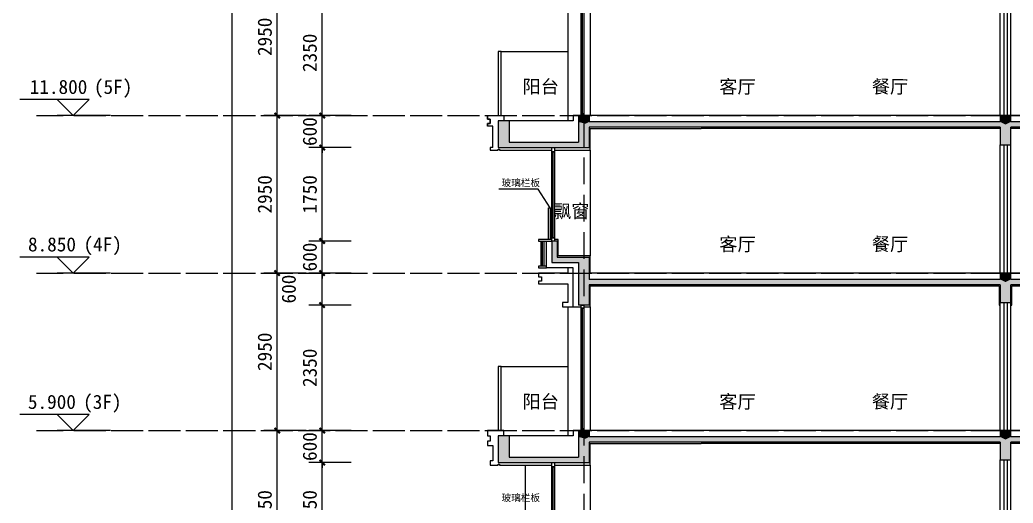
# Model space of a CAD drawing. Extents: x 646072 to 1012572, y -46617 to 16093.
# Drawn here: x 951926 to 970530, y -25412 to -16359 of the extents above; entities that cross this region are included whole.
import ezdxf
from ezdxf.enums import TextEntityAlignment as Align

# ---------------------------------------------------------------- set-up
doc = ezdxf.new("R2010")
doc.units = 0
doc.header["$LTSCALE"] = 1000
doc.header["$MEASUREMENT"] = 0
for name, pattern in [('3#楼-HZS$0$3#楼-HZS$0$__DASH', [0.35, 0.25, -0.1]), ('3#楼-HZS$0$DOTE', [2.42, 2, -0.2, 0.02, -0.2]), ('DASH', [0.35, 0.25, -0.1])]:
    doc.linetypes.add(name, pattern=pattern)
doc.layers.get('Defpoints').update_dxf_attribs({"color": 4, "linetype": 'DASH'})
for name, color, linetype in [('3#楼-HZS$0$3#楼-HZS$0$DIM_ELEV', 3, 'Continuous'), ('3#楼-HZS$0$3#楼-HZS$0$DIM_LEAD', 3, 'Continuous'), ('3#楼-HZS$0$3#楼-HZS$0$DOTE', 1, '3#楼-HZS$0$DOTE'), ('3#楼-HZS$0$3#楼-HZS$0$PUB_DIM', 3, 'Continuous'), ('3#楼-HZS$0$3#楼-HZS$0$PUB_HATCH', 8, 'Continuous'), ('3#楼-HZS$0$3#楼-HZS$0$PUB_TEXT', 7, 'Continuous'), ('3#楼-HZS$0$3#楼-HZS$0$SURFACE', 6, 'Continuous'), ('3#楼-HZS$0$3#楼-HZS$0$WALL', 9, 'Continuous'), ('3#楼-HZS$0$3#楼-HZS$0$WINDOW', 4, 'Continuous'), ('3#楼-HZS$0$3#楼-HZS$0$新块$0$FF-TEXT', 50, 'Continuous')]:
    doc.layers.add(name, color=color, linetype=linetype)
doc.styles.add('3#楼-HZS$0$3#楼-HZS$0$_TCH_DIM', font='')
doc.styles.add('3#楼-HZS$0$3#楼-HZS$0$_TCH_DIM_T3', font='')
doc.styles.add('3#楼-HZS$0$3#楼-HZS$0$新块$0$DIA', font='')
doc.styles.get('3#楼-HZS$0$3#楼-HZS$0$_TCH_DIM').set_extended_font_data('SimSun')
doc.styles.get('3#楼-HZS$0$3#楼-HZS$0$_TCH_DIM_T3').set_extended_font_data('SimSun')
doc.styles.get('3#楼-HZS$0$3#楼-HZS$0$新块$0$DIA').set_extended_font_data('SimSun')
doc.dimstyles.new('3#楼-HZS$0$3#楼-HZS$0$_TCH_ARCH&&100', dxfattribs={"dimtxt": 264.345992, "dimasz": 100, "dimexe": 250, "dimexo": 300, "dimgap": 100, "dimtad": 1, "dimdec": 0, "dimzin": 0, "dimdsep": 46, "dimtxsty": '3#楼-HZS$0$3#楼-HZS$0$_TCH_DIM_T3', "dimblk": '3#楼-HZS$0$3#楼-HZS$0$_ArchTick', "dimcen": 0.09, "dimclrt": 7, "dimazin": 2, "dimtfac": 1, "dimtdec": 0, "dimtix": 1, "dimtmove": 2, "dimatfit": 3, "dimfxl": 100, "dimtolj": 1, "dimtzin": 0, "dimarcsym": 0})

# ---------------------------------------------------------------- blocks, each defined once
blk = doc.blocks.new('3#楼-HZS$0$3#楼-HZS$0$trgfhfhgf')
at = {"color": 2}
blk.add_lwpolyline([(269143, -77625), (269143, -77725), (268593, -77725), (268593, -77795), (268653, -77795), (268653, -77875), (268593, -77875), (268593, -77925), (269143, -77925), (269143, -78275), (269043, -78275), (269043, -78355), (269393, -78355)], dxfattribs=at)
blk = doc.blocks.new('3#楼-HZS$0$3#楼-HZS$0$$WINLIB2D$00000001')
at = {"color": 0}
for points in [[(-0.5, 0.5), (-0.5, -0.5)], [(-0.5, 0.5), (0.5, 0.5)], [(0.5, -0.5), (0.5, 0.5)], [(0.5, 0.1667), (-0.5, 0.1667)], [(0.5, -0.1667), (-0.5, -0.1667)], [(-0.5, -0.5), (0.5, -0.5)]]:
    blk.add_lwpolyline(points, dxfattribs=at)
blk = doc.blocks.new('3#楼-HZS$0$3#楼-HZS$0$_ArchTick')
at = {"color": 0, "linetype": 'ByBlock', "const_width": 0.4}
blk.add_lwpolyline([(-0.5, -0.5), (0.5, 0.5)], dxfattribs=at)
blk = doc.blocks.new('*D902')
at = {"layer": '3#楼-HZS$0$3#楼-HZS$0$PUB_DIM', "color": 0, "lineweight": -2, "transparency": 16777216}
for p, q in [((958133, -15802), (957339, -15802)), ((957589, -18152), (957589, -15802)), ((958133, -18152), (957339, -18152))]:
    blk.add_line(p, q, dxfattribs=at)
at = {"layer": 'Defpoints', "color": 0, "transparency": 16777216}
for p in [(957589, -15802), (958433, -15802), (958433, -18152)]:
    blk.add_point(p, dxfattribs=at)
at = {"layer": '3#楼-HZS$0$3#楼-HZS$0$PUB_DIM', "color": 0, "lineweight": -2, "transparency": 16777216, "xscale": 100, "yscale": 100, "zscale": 100}
for p, rotation in [((957589, -15802), 90), ((957589, -18152), 270)]:
    blk.add_blockref('3#楼-HZS$0$3#楼-HZS$0$_ArchTick', p, dxfattribs=dict(at, rotation=rotation))
at = {"layer": '3#楼-HZS$0$3#楼-HZS$0$PUB_DIM', "color": 7, "transparency": 16777216, "insert": (957357, -16977), "char_height": 264.3, "attachment_point": 5, "rotation": 90, "style": '3#楼-HZS$0$3#楼-HZS$0$_TCH_DIM_T3'}
blk.add_mtext('\\A1;2350', dxfattribs=at)
blk = doc.blocks.new('*D903')
at = {"layer": '3#楼-HZS$0$3#楼-HZS$0$PUB_DIM', "color": 0, "lineweight": -2, "transparency": 16777216}
for p, q in [((958133, -18152), (957339, -18152)), ((957589, -18152), (957589, -18052)), ((957589, -18752), (957589, -18152)), ((958133, -18752), (957339, -18752)), ((957589, -18752), (957589, -18852))]:
    blk.add_line(p, q, dxfattribs=at)
at = {"layer": 'Defpoints', "color": 0, "transparency": 16777216}
for p in [(957589, -18152), (958433, -18152), (958433, -18752)]:
    blk.add_point(p, dxfattribs=at)
at = {"layer": '3#楼-HZS$0$3#楼-HZS$0$PUB_DIM', "color": 0, "lineweight": -2, "transparency": 16777216, "xscale": 100, "yscale": 100, "zscale": 100}
for p, rotation in [((957589, -18152), 270), ((957589, -18752), 90)]:
    blk.add_blockref('3#楼-HZS$0$3#楼-HZS$0$_ArchTick', p, dxfattribs=dict(at, rotation=rotation))
at = {"layer": '3#楼-HZS$0$3#楼-HZS$0$PUB_DIM', "color": 7, "transparency": 16777216, "insert": (957357, -18452), "char_height": 264.3, "attachment_point": 5, "rotation": 90, "style": '3#楼-HZS$0$3#楼-HZS$0$_TCH_DIM_T3'}
blk.add_mtext('\\A1;600', dxfattribs=at)
blk = doc.blocks.new('*D522')
at = {"layer": '3#楼-HZS$0$3#楼-HZS$0$PUB_DIM', "color": 0, "lineweight": -2, "transparency": 16777216}
for p, q in [((958133, -18752), (957339, -18752)), ((957589, -20502), (957589, -18752)), ((958133, -20502), (957339, -20502))]:
    blk.add_line(p, q, dxfattribs=at)
at = {"layer": 'Defpoints', "color": 0, "transparency": 16777216}
for p in [(957589, -18752), (958433, -18752), (958433, -20502)]:
    blk.add_point(p, dxfattribs=at)
at = {"layer": '3#楼-HZS$0$3#楼-HZS$0$PUB_DIM', "color": 0, "lineweight": -2, "transparency": 16777216, "xscale": 100, "yscale": 100, "zscale": 100}
for p, rotation in [((957589, -18752), 90), ((957589, -20502), 270)]:
    blk.add_blockref('3#楼-HZS$0$3#楼-HZS$0$_ArchTick', p, dxfattribs=dict(at, rotation=rotation))
at = {"layer": '3#楼-HZS$0$3#楼-HZS$0$PUB_DIM', "color": 7, "transparency": 16777216, "insert": (957357, -19627), "char_height": 264.3, "attachment_point": 5, "rotation": 90, "style": '3#楼-HZS$0$3#楼-HZS$0$_TCH_DIM_T3'}
blk.add_mtext('\\A1;1750', dxfattribs=at)
blk = doc.blocks.new('*D523')
at = {"layer": '3#楼-HZS$0$3#楼-HZS$0$PUB_DIM', "color": 0, "lineweight": -2, "transparency": 16777216}
for p, q in [((957589, -20502), (957589, -20402)), ((958133, -20502), (957339, -20502)), ((957589, -21102), (957589, -20502)), ((958133, -21102), (957339, -21102)), ((957589, -21102), (957589, -21202))]:
    blk.add_line(p, q, dxfattribs=at)
at = {"layer": 'Defpoints', "color": 0, "transparency": 16777216}
for p in [(957589, -20502), (958433, -20502), (958433, -21102)]:
    blk.add_point(p, dxfattribs=at)
at = {"layer": '3#楼-HZS$0$3#楼-HZS$0$PUB_DIM', "color": 0, "lineweight": -2, "transparency": 16777216, "xscale": 100, "yscale": 100, "zscale": 100}
for p, rotation in [((957589, -20502), 270), ((957589, -21102), 90)]:
    blk.add_blockref('3#楼-HZS$0$3#楼-HZS$0$_ArchTick', p, dxfattribs=dict(at, rotation=rotation))
at = {"layer": '3#楼-HZS$0$3#楼-HZS$0$PUB_DIM', "color": 7, "transparency": 16777216, "insert": (957357, -20802), "char_height": 264.3, "attachment_point": 5, "rotation": 90, "style": '3#楼-HZS$0$3#楼-HZS$0$_TCH_DIM_T3'}
blk.add_mtext('\\A1;600', dxfattribs=at)
blk = doc.blocks.new('*D524')
at = {"layer": '3#楼-HZS$0$3#楼-HZS$0$PUB_DIM', "color": 0, "lineweight": -2, "transparency": 16777216}
for p, q in [((958133, -21102), (957339, -21102)), ((957589, -21702), (957589, -21102)), ((958133, -21702), (957339, -21702))]:
    blk.add_line(p, q, dxfattribs=at)
at = {"layer": 'Defpoints', "color": 0, "transparency": 16777216}
for p in [(957589, -21102), (958433, -21102), (958433, -21702)]:
    blk.add_point(p, dxfattribs=at)
at = {"layer": '3#楼-HZS$0$3#楼-HZS$0$PUB_DIM', "color": 0, "lineweight": -2, "transparency": 16777216, "xscale": 100, "yscale": 100, "zscale": 100}
for p, rotation in [((957589, -21102), 90), ((957589, -21702), 270)]:
    blk.add_blockref('3#楼-HZS$0$3#楼-HZS$0$_ArchTick', p, dxfattribs=dict(at, rotation=rotation))
at = {"layer": '3#楼-HZS$0$3#楼-HZS$0$PUB_DIM', "color": 7, "transparency": 16777216, "insert": (956964, -21402), "char_height": 264.3, "attachment_point": 5, "rotation": 90, "style": '3#楼-HZS$0$3#楼-HZS$0$_TCH_DIM_T3'}
blk.add_mtext('\\A1;600', dxfattribs=at)
blk = doc.blocks.new('*D525')
at = {"layer": '3#楼-HZS$0$3#楼-HZS$0$PUB_DIM', "color": 0, "lineweight": -2, "transparency": 16777216}
for p, q in [((958133, -21702), (957339, -21702)), ((957589, -24052), (957589, -21702)), ((958133, -24052), (957339, -24052))]:
    blk.add_line(p, q, dxfattribs=at)
at = {"layer": 'Defpoints', "color": 0, "transparency": 16777216}
for p in [(957589, -21702), (958433, -21702), (958433, -24052)]:
    blk.add_point(p, dxfattribs=at)
at = {"layer": '3#楼-HZS$0$3#楼-HZS$0$PUB_DIM', "color": 0, "lineweight": -2, "transparency": 16777216, "xscale": 100, "yscale": 100, "zscale": 100}
for p, rotation in [((957589, -21702), 90), ((957589, -24052), 270)]:
    blk.add_blockref('3#楼-HZS$0$3#楼-HZS$0$_ArchTick', p, dxfattribs=dict(at, rotation=rotation))
at = {"layer": '3#楼-HZS$0$3#楼-HZS$0$PUB_DIM', "color": 7, "transparency": 16777216, "insert": (957357, -22877), "char_height": 264.3, "attachment_point": 5, "rotation": 90, "style": '3#楼-HZS$0$3#楼-HZS$0$_TCH_DIM_T3'}
blk.add_mtext('\\A1;2350', dxfattribs=at)
blk = doc.blocks.new('*D526')
at = {"layer": '3#楼-HZS$0$3#楼-HZS$0$PUB_DIM', "color": 0, "lineweight": -2, "transparency": 16777216}
for p, q in [((957589, -24052), (957589, -23952)), ((958133, -24052), (957339, -24052)), ((957589, -24652), (957589, -24052)), ((958133, -24652), (957339, -24652)), ((957589, -24652), (957589, -24752))]:
    blk.add_line(p, q, dxfattribs=at)
at = {"layer": 'Defpoints', "color": 0, "transparency": 16777216}
for p in [(957589, -24052), (958433, -24052), (958433, -24652)]:
    blk.add_point(p, dxfattribs=at)
at = {"layer": '3#楼-HZS$0$3#楼-HZS$0$PUB_DIM', "color": 0, "lineweight": -2, "transparency": 16777216, "xscale": 100, "yscale": 100, "zscale": 100}
for p, rotation in [((957589, -24052), 270), ((957589, -24652), 90)]:
    blk.add_blockref('3#楼-HZS$0$3#楼-HZS$0$_ArchTick', p, dxfattribs=dict(at, rotation=rotation))
at = {"layer": '3#楼-HZS$0$3#楼-HZS$0$PUB_DIM', "color": 7, "transparency": 16777216, "insert": (957357, -24352), "char_height": 264.3, "attachment_point": 5, "rotation": 90, "style": '3#楼-HZS$0$3#楼-HZS$0$_TCH_DIM_T3'}
blk.add_mtext('\\A1;600', dxfattribs=at)
blk = doc.blocks.new('*D527')
at = {"layer": '3#楼-HZS$0$3#楼-HZS$0$PUB_DIM', "color": 0, "lineweight": -2, "transparency": 16777216}
for p, q in [((958133, -24652), (957339, -24652)), ((957589, -26402), (957589, -24652)), ((958133, -26402), (957339, -26402))]:
    blk.add_line(p, q, dxfattribs=at)
at = {"layer": 'Defpoints', "color": 0, "transparency": 16777216}
for p in [(957589, -24652), (958433, -24652), (958433, -26402)]:
    blk.add_point(p, dxfattribs=at)
at = {"layer": '3#楼-HZS$0$3#楼-HZS$0$PUB_DIM', "color": 0, "lineweight": -2, "transparency": 16777216, "xscale": 100, "yscale": 100, "zscale": 100}
for p, rotation in [((957589, -24652), 90), ((957589, -26402), 270)]:
    blk.add_blockref('3#楼-HZS$0$3#楼-HZS$0$_ArchTick', p, dxfattribs=dict(at, rotation=rotation))
at = {"layer": '3#楼-HZS$0$3#楼-HZS$0$PUB_DIM', "color": 7, "transparency": 16777216, "insert": (957357, -25527), "char_height": 264.3, "attachment_point": 5, "rotation": 90, "style": '3#楼-HZS$0$3#楼-HZS$0$_TCH_DIM_T3'}
blk.add_mtext('\\A1;1750', dxfattribs=at)
blk = doc.blocks.new('*D536')
at = {"layer": '3#楼-HZS$0$3#楼-HZS$0$PUB_DIM', "color": 0, "lineweight": -2, "transparency": 16777216}
for p, q in [((957289, -15202), (956496, -15202)), ((956746, -18152), (956746, -15202)), ((957289, -18152), (956496, -18152))]:
    blk.add_line(p, q, dxfattribs=at)
at = {"layer": 'Defpoints', "color": 0, "transparency": 16777216}
for p in [(956746, -15202), (957589, -15202), (957589, -18152)]:
    blk.add_point(p, dxfattribs=at)
at = {"layer": '3#楼-HZS$0$3#楼-HZS$0$PUB_DIM', "color": 0, "lineweight": -2, "transparency": 16777216, "xscale": 100, "yscale": 100, "zscale": 100}
for p, rotation in [((956746, -15202), 90), ((956746, -18152), 270)]:
    blk.add_blockref('3#楼-HZS$0$3#楼-HZS$0$_ArchTick', p, dxfattribs=dict(at, rotation=rotation))
at = {"layer": '3#楼-HZS$0$3#楼-HZS$0$PUB_DIM', "color": 7, "transparency": 16777216, "insert": (956514, -16677), "char_height": 264.3, "attachment_point": 5, "rotation": 90, "style": '3#楼-HZS$0$3#楼-HZS$0$_TCH_DIM_T3'}
blk.add_mtext('\\A1;2950', dxfattribs=at)
blk = doc.blocks.new('*D537')
at = {"layer": '3#楼-HZS$0$3#楼-HZS$0$PUB_DIM', "color": 0, "lineweight": -2, "transparency": 16777216}
for p, q in [((957289, -18152), (956496, -18152)), ((956746, -21102), (956746, -18152)), ((957289, -21102), (956496, -21102))]:
    blk.add_line(p, q, dxfattribs=at)
at = {"layer": 'Defpoints', "color": 0, "transparency": 16777216}
for p in [(956746, -18152), (957589, -18152), (957589, -21102)]:
    blk.add_point(p, dxfattribs=at)
at = {"layer": '3#楼-HZS$0$3#楼-HZS$0$PUB_DIM', "color": 0, "lineweight": -2, "transparency": 16777216, "xscale": 100, "yscale": 100, "zscale": 100}
for p, rotation in [((956746, -18152), 90), ((956746, -21102), 270)]:
    blk.add_blockref('3#楼-HZS$0$3#楼-HZS$0$_ArchTick', p, dxfattribs=dict(at, rotation=rotation))
at = {"layer": '3#楼-HZS$0$3#楼-HZS$0$PUB_DIM', "color": 7, "transparency": 16777216, "insert": (956514, -19627), "char_height": 264.3, "attachment_point": 5, "rotation": 90, "style": '3#楼-HZS$0$3#楼-HZS$0$_TCH_DIM_T3'}
blk.add_mtext('\\A1;2950', dxfattribs=at)
blk = doc.blocks.new('*D538')
at = {"layer": '3#楼-HZS$0$3#楼-HZS$0$PUB_DIM', "color": 0, "lineweight": -2, "transparency": 16777216}
for p, q in [((957289, -21102), (956496, -21102)), ((956746, -24052), (956746, -21102)), ((957289, -24052), (956496, -24052))]:
    blk.add_line(p, q, dxfattribs=at)
at = {"layer": 'Defpoints', "color": 0, "transparency": 16777216}
for p in [(956746, -21102), (957589, -21102), (957589, -24052)]:
    blk.add_point(p, dxfattribs=at)
at = {"layer": '3#楼-HZS$0$3#楼-HZS$0$PUB_DIM', "color": 0, "lineweight": -2, "transparency": 16777216, "xscale": 100, "yscale": 100, "zscale": 100}
for p, rotation in [((956746, -21102), 90), ((956746, -24052), 270)]:
    blk.add_blockref('3#楼-HZS$0$3#楼-HZS$0$_ArchTick', p, dxfattribs=dict(at, rotation=rotation))
at = {"layer": '3#楼-HZS$0$3#楼-HZS$0$PUB_DIM', "color": 7, "transparency": 16777216, "insert": (956514, -22577), "char_height": 264.3, "attachment_point": 5, "rotation": 90, "style": '3#楼-HZS$0$3#楼-HZS$0$_TCH_DIM_T3'}
blk.add_mtext('\\A1;2950', dxfattribs=at)
blk = doc.blocks.new('*D539')
at = {"layer": '3#楼-HZS$0$3#楼-HZS$0$PUB_DIM', "color": 0, "lineweight": -2, "transparency": 16777216}
for p, q in [((957289, -24052), (956496, -24052)), ((956746, -27002), (956746, -24052)), ((957289, -27002), (956496, -27002))]:
    blk.add_line(p, q, dxfattribs=at)
at = {"layer": 'Defpoints', "color": 0, "transparency": 16777216}
for p in [(956746, -24052), (957589, -24052), (957589, -27002)]:
    blk.add_point(p, dxfattribs=at)
at = {"layer": '3#楼-HZS$0$3#楼-HZS$0$PUB_DIM', "color": 0, "lineweight": -2, "transparency": 16777216, "xscale": 100, "yscale": 100, "zscale": 100}
for p, rotation in [((956746, -24052), 90), ((956746, -27002), 270)]:
    blk.add_blockref('3#楼-HZS$0$3#楼-HZS$0$_ArchTick', p, dxfattribs=dict(at, rotation=rotation))
at = {"layer": '3#楼-HZS$0$3#楼-HZS$0$PUB_DIM', "color": 7, "transparency": 16777216, "insert": (956514, -25527), "char_height": 264.3, "attachment_point": 5, "rotation": 90, "style": '3#楼-HZS$0$3#楼-HZS$0$_TCH_DIM_T3'}
blk.add_mtext('\\A1;2950', dxfattribs=at)
blk = doc.blocks.new('*D544')
at = {"layer": '3#楼-HZS$0$3#楼-HZS$0$PUB_DIM', "color": 0, "lineweight": -2, "transparency": 16777216}
for p, q in [((956446, -452), (955652, -452)), ((955902, -30052), (955902, -452)), ((956446, -30052), (955652, -30052))]:
    blk.add_line(p, q, dxfattribs=at)
at = {"layer": 'Defpoints', "color": 0, "transparency": 16777216}
for p in [(955902, -452), (956746, -452), (956746, -30052)]:
    blk.add_point(p, dxfattribs=at)
at = {"layer": '3#楼-HZS$0$3#楼-HZS$0$PUB_DIM', "color": 0, "lineweight": -2, "transparency": 16777216, "xscale": 100, "yscale": 100, "zscale": 100}
for p, rotation in [((955902, -452), 90), ((955902, -30052), 270)]:
    blk.add_blockref('3#楼-HZS$0$3#楼-HZS$0$_ArchTick', p, dxfattribs=dict(at, rotation=rotation))
at = {"layer": '3#楼-HZS$0$3#楼-HZS$0$PUB_DIM', "color": 7, "transparency": 16777216, "insert": (955670, -15252), "char_height": 264.3, "attachment_point": 5, "rotation": 90, "style": '3#楼-HZS$0$3#楼-HZS$0$_TCH_DIM_T3'}
blk.add_mtext('\\A1;29600', dxfattribs=at)

msp = doc.modelspace()

# ---------------------------------------------------------------- hatches: boundary and pattern name
at = {"layer": '3#楼-HZS$0$3#楼-HZS$0$PUB_HATCH'}
for points in [[(962387.9, -18151.8), (962387.9, -18271.8), (962521.3, -18305.1), (962587.9, -18271.8), (962587.9, -18151.8)], [(970487.9, -18271.8), (970487.9, -18151.8), (970287.9, -18151.8), (970287.9, -18271.8), (970387.9, -18321.8)], [(960887.9, -18251.8), (960887.9, -18751.8), (961087.9, -18651.8), (961087.9, -18251.8)], [(962521.3, -18305.1), (962387.9, -18271.8), (962387.9, -18651.8), (962587.9, -18751.8), (962587.9, -18371.8)], [(970387.9, -18321.8), (970287.9, -18271.8), (962587.9, -18271.8), (962521.3, -18305.1), (962587.9, -18371.8), (970287.9, -18371.8)], [(970287.9, -18371.8), (970287.9, -18701.8), (970487.9, -18701.8), (970487.9, -18371.8), (970387.9, -18321.8)], [(973554.6, -18305.1), (973487.9, -18271.8), (970487.9, -18271.8), (970387.9, -18321.8), (970487.9, -18371.8), (973487.9, -18371.8)], [(961087.9, -18651.8), (960887.9, -18751.8), (962587.9, -18751.8), (962387.9, -18651.8)], [(961887.9, -20501.8), (961887.9, -20901.8), (961987.9, -20801.8), (961987.9, -20501.8)], [(961987.9, -20801.8), (961887.9, -20901.8), (962387.9, -20901.8), (962587.9, -20801.8)], [(962587.9, -20801.8), (962387.9, -20901.8), (962387.9, -21321.8), (962521.3, -21288.5), (962587.9, -21221.8)], [(970487.9, -21221.8), (970487.9, -21101.8), (970287.9, -21101.8), (970287.9, -21221.8), (970387.9, -21271.8)], [(962521.3, -21288.5), (962387.9, -21321.8), (962387.9, -21701.8), (962587.9, -21701.8), (962587.9, -21321.8)], [(970387.9, -21271.8), (970287.9, -21221.8), (962587.9, -21221.8), (962521.3, -21288.5), (962587.9, -21321.8), (970287.9, -21321.8)], [(970287.9, -21321.8), (970287.9, -21651.8), (970487.9, -21651.8), (970487.9, -21321.8), (970387.9, -21271.8)], [(973554.6, -21288.5), (973487.9, -21221.8), (970487.9, -21221.8), (970387.9, -21271.8), (970487.9, -21321.8), (973487.9, -21321.8)], [(960887.9, -24151.8), (960887.9, -24651.8), (961087.9, -24551.8), (961087.9, -24151.8)], [(962387.9, -24051.8), (962387.9, -24171.8), (962521.3, -24205.1), (962587.9, -24171.8), (962587.9, -24051.8)], [(962521.3, -24205.1), (962387.9, -24171.8), (962387.9, -24551.8), (962587.9, -24651.8), (962587.9, -24271.8)], [(970387.9, -24221.8), (970287.9, -24171.8), (962587.9, -24171.8), (962521.3, -24205.1), (962587.9, -24271.8), (970287.9, -24271.8)], [(970487.9, -24171.8), (970487.9, -24051.8), (970287.9, -24051.8), (970287.9, -24171.8), (970387.9, -24221.8)], [(973554.6, -24205.1), (973487.9, -24171.8), (970487.9, -24171.8), (970387.9, -24221.8), (970487.9, -24271.8), (973487.9, -24271.8)], [(970287.9, -24271.8), (970287.9, -24601.8), (970487.9, -24601.8), (970487.9, -24271.8), (970387.9, -24221.8)], [(961087.9, -24551.8), (960887.9, -24651.8), (962587.9, -24651.8), (962387.9, -24551.8)]]:
    msp.add_hatch(color=256, dxfattribs=at).paths.add_polyline_path(points)

# ---------------------------------------------------------------- linework, layer by layer
at = {"color": 8}
for points in [[(962188.9, -15831.8), (962188.9, -18251.8)], [(962607.9, -15831.8), (962607.9, -18151.8)], [(962188.9, -21731.8), (962188.9, -24151.8)], [(962607.9, -21731.8), (962607.9, -24051.8)], [(961387.9, -24701.8), (961387.9, -28751.8)]]:
    msp.add_lwpolyline(points, dxfattribs=at)
at = {"color": 2}
for points in [[(960787.9, -18751.8), (960787.9, -18351.8), (960687.9, -18351.8), (960687.9, -18301.8), (960737.9, -18301.8), (960737.9, -18221.8), (960687.9, -18221.8), (960687.9, -18151.8), (960987.9, -18151.8), (960987.9, -18251.8)], [(960687.9, -18151.8), (960687.9, -18221.8), (960737.9, -18221.8), (960737.9, -18301.8), (960687.9, -18301.8), (960687.9, -18351.8)], [(960787.9, -18751.8), (960737.9, -18751.8), (960737.9, -18801.8), (960887.9, -18801.8), (960887.9, -18781.8), (960907.9, -18781.8), (960907.9, -18801.8), (961887.1, -18801.8)], [(960787.9, -18751.8), (960737.9, -18751.8), (960737.9, -18801.8), (960887.9, -18801.8), (960887.9, -18781.8), (960907.9, -18781.8), (960907.9, -18801.8), (961887.1, -18801.8)], [(961937.1, -18801.8), (961937.1, -18831.8), (961887.1, -18831.8), (961887.1, -18801.8)], [(961887.1, -20471.8), (961637.9, -20471.8), (961637.9, -20501.8), (961887.1, -20501.8), (961887.1, -20471.8)], [(961787.9, -20971.8), (961637.9, -20971.8), (961637.9, -21001.8), (961787.9, -21001.8), (961787.9, -20971.8)], [(960687.9, -24051.8), (960687.9, -24151.8), (960737.9, -24151.8), (960737.9, -24251.8), (960687.9, -24251.8), (960687.9, -24331.8)], [(960987.9, -24151.8), (960987.9, -24051.8), (960687.9, -24051.8), (960687.9, -24151.8), (960737.9, -24151.8), (960737.9, -24251.8), (960687.9, -24251.8), (960687.9, -24331.8), (960787.9, -24331.8), (960787.9, -24621.8)], [(960787.9, -24621.8), (960737.9, -24621.8), (960737.9, -24701.8), (960887.9, -24701.8), (960887.9, -24681.8), (960907.9, -24681.8), (960907.9, -24701.8), (961887.1, -24701.8)], [(961937.1, -24701.8), (961937.1, -24731.8), (961887.1, -24731.8), (961887.1, -24701.8)]]:
    msp.add_lwpolyline(points, dxfattribs=at)
for points in [[(962437.9, -18151.8), (962437.9, -18121.8), (962487.9, -18121.8), (962487.9, -18151.8)], [(961887.1, -18831.8), (961887.1, -18751.8), (961937.1, -18751.8), (961937.1, -18831.8)], [(961887.1, -20501.8), (961887.1, -20441.8), (961937.1, -20441.8), (961937.1, -20501.8)], [(962437.9, -21761.8), (962437.9, -21701.8), (962487.9, -21701.8), (962487.9, -21761.8)], [(962437.9, -24051.8), (962437.9, -24021.8), (962487.9, -24021.8), (962487.9, -24051.8)], [(961887.1, -24731.8), (961887.1, -24651.8), (961937.1, -24651.8), (961937.1, -24731.8)]]:
    msp.add_lwpolyline(points, close=True, dxfattribs=at)
at = {"layer": '3#楼-HZS$0$3#楼-HZS$0$DIM_ELEV'}
for p, q in [((953222.4, -17851.8), (951926.4, -17851.8)), ((952922.4, -18151.8), (952622.4, -17851.8)), ((952922.4, -18151.8), (953222.4, -17851.8)), ((953622.4, -18151.8), (952622.4, -18151.8)), ((953222.4, -20801.8), (951926.4, -20801.8)), ((952922.4, -21101.8), (952622.4, -20801.8)), ((952922.4, -21101.8), (953222.4, -20801.8)), ((953622.4, -21101.8), (952622.4, -21101.8)), ((953222.4, -23751.8), (951926.4, -23751.8)), ((952922.4, -24051.8), (952622.4, -23751.8)), ((952922.4, -24051.8), (953222.4, -23751.8)), ((953622.4, -24051.8), (952622.4, -24051.8))]:
    msp.add_line(p, q, dxfattribs=at)
at = {"layer": '3#楼-HZS$0$3#楼-HZS$0$DIM_LEAD'}
for p, q in [((961632.1, -19530.8), (960895.9, -19530.8)), ((961857.1, -19881.8), (961632.1, -19530.8))]:
    msp.add_line(p, q, dxfattribs=at)
at = {"layer": '3#楼-HZS$0$3#楼-HZS$0$DOTE', "linetype": '3#楼-HZS$0$3#楼-HZS$0$__DASH', "ltscale": 2}
for p, q in [((962488, -2135.1, 0), (962488, -37248.6, 0)), ((952237.2, -18151.8), (984722.8, -18151.8)), ((953037.2, -18151.8), (983922.8, -18151.8)), ((952237.2, -21101.8), (984722.8, -21101.8)), ((953037.2, -21101.8), (983922.8, -21101.8)), ((952237.2, -24051.8), (984722.8, -24051.8)), ((953037.2, -24051.8), (983922.8, -24051.8))]:
    msp.add_line(p, q, dxfattribs=at)
at = {"layer": '3#楼-HZS$0$3#楼-HZS$0$SURFACE'}
for p, q in [((970287.9, -18151.8), (962587.9, -18151.8)), ((973487.9, -18151.8), (970487.9, -18151.8)), ((970287.9, -21101.8), (962587.9, -21101.8)), ((973487.9, -21101.8), (970487.9, -21101.8)), ((970287.9, -24051.8), (962587.9, -24051.8)), ((973487.9, -24051.8), (970487.9, -24051.8))]:
    msp.add_line(p, q, dxfattribs=at)
for points in [[(962387.9, -18151.8), (962287.9, -18151.8), (962287.9, -18251.8)], [(962287.9, -18251.8), (961087.9, -18251.8)], [(962607.9, -18771.8), (962607.9, -18391.8), (964687.9, -18391.8)], [(970287.9, -18391.8), (964687.9, -18391.8)], [(973467.9, -18751.8), (973467.9, -18391.8), (970487.9, -18391.8)], [(961937.1, -18801.8), (962607.9, -18801.8), (962607.9, -18751.8)], [(961937.1, -18801.8), (962607.9, -18801.8), (962607.9, -18771.8)], [(962287.9, -21731.8), (962287.9, -21651.8), (962287.9, -21651.8), (962287.9, -21421.8), (962287.9, -21421.8), (962287.9, -21001.8), (961787.9, -21001.8), (961787.9, -20501.8)], [(962007.9, -20501.8), (962007.9, -20471.8), (961937.1, -20471.8)], [(962607.9, -21101.8), (962607.9, -20781.8), (962007.9, -20781.8), (962007.9, -20501.8)], [(962487.9, -21731.8), (962607.9, -21731.8), (962607.9, -21341.8), (970267.9, -21341.8), (970267.9, -21701.8), (970287.9, -21701.8)], [(970487.9, -21701.8), (970507.9, -21701.8), (970507.9, -21341.8), (973467.9, -21341.8), (973467.9, -21701.8), (973487.9, -21701.8)], [(962287.9, -24151.8), (961087.9, -24151.8)], [(962387.9, -24051.8), (962287.9, -24051.8), (962287.9, -24151.8)], [(961937.1, -24701.8), (962607.9, -24701.8), (962607.9, -24291.8), (964687.9, -24291.8)], [(970287.9, -24291.8), (964687.9, -24291.8)], [(973467.9, -24651.8), (973467.9, -24291.8), (970487.9, -24291.8)], [(961937.1, -24701.8), (962607.9, -24701.8), (962607.9, -24671.8)], [(961937.1, -24701.8), (962607.9, -24701.8), (962607.9, -24671.8)]]:
    msp.add_lwpolyline(points, dxfattribs=at)
at = {"layer": '3#楼-HZS$0$3#楼-HZS$0$WALL'}
for p, q in [((962387.9, -18151.8), (962387.9, -18271.8)), ((962587.9, -18151.8), (962387.9, -18151.8)), ((962587.9, -18151.8), (962587.9, -18271.8)), ((970487.9, -18151.8), (970287.9, -18151.8)), ((970287.9, -18151.8), (970287.9, -18271.8)), ((970487.9, -18271.8), (970487.9, -18151.8)), ((960887.9, -18251.8), (960887.9, -18751.8)), ((961087.9, -18251.8), (960887.9, -18251.8)), ((961087.9, -18251.8), (961087.9, -18651.8)), ((962387.9, -18271.8), (962387.9, -18651.8)), ((970287.9, -18271.8), (962587.9, -18271.8)), ((970287.9, -18371.8), (962587.9, -18371.8)), ((962587.9, -18371.8), (962587.9, -18751.8)), ((970287.9, -18371.8), (970287.9, -18701.8)), ((973487.9, -18271.8), (970487.9, -18271.8)), ((973487.9, -18371.8), (970487.9, -18371.8)), ((970487.9, -18701.8), (970487.9, -18371.8)), ((960887.9, -18751.8), (962587.9, -18751.8)), ((961087.9, -18651.8), (962387.9, -18651.8)), ((970287.9, -18701.8), (970487.9, -18701.8)), ((961887.9, -20501.8), (961887.9, -20901.8)), ((961987.9, -20501.8), (961887.9, -20501.8)), ((961987.9, -20501.8), (961987.9, -20801.8)), ((961987.9, -20801.8), (962587.9, -20801.8)), ((962587.9, -20801.8), (962587.9, -21221.8)), ((961887.9, -20901.8), (962387.9, -20901.8)), ((962387.9, -20901.8), (962387.9, -21321.8)), ((970487.9, -21101.8), (970287.9, -21101.8)), ((970287.9, -21101.8), (970287.9, -21221.8)), ((970487.9, -21221.8), (970487.9, -21101.8)), ((962387.9, -21321.8), (962387.9, -21701.8)), ((970287.9, -21221.8), (962587.9, -21221.8)), ((970287.9, -21321.8), (962587.9, -21321.8)), ((962587.9, -21321.8), (962587.9, -21701.8)), ((970287.9, -21321.8), (970287.9, -21651.8)), ((973487.9, -21221.8), (970487.9, -21221.8)), ((970487.9, -21651.8), (970487.9, -21321.8)), ((973487.9, -21321.8), (970487.9, -21321.8)), ((962587.9, -21701.8), (962387.9, -21701.8)), ((970287.9, -21651.8), (970487.9, -21651.8)), ((960887.9, -24151.8), (960887.9, -24651.8)), ((961087.9, -24151.8), (960887.9, -24151.8)), ((961087.9, -24151.8), (961087.9, -24551.8)), ((962387.9, -24051.8), (962387.9, -24171.8)), ((962587.9, -24051.8), (962387.9, -24051.8)), ((962387.9, -24171.8), (962387.9, -24551.8)), ((962587.9, -24051.8), (962587.9, -24171.8)), ((970287.9, -24171.8), (962587.9, -24171.8)), ((970487.9, -24051.8), (970287.9, -24051.8)), ((970287.9, -24051.8), (970287.9, -24171.8)), ((970487.9, -24171.8), (970487.9, -24051.8)), ((973487.9, -24171.8), (970487.9, -24171.8)), ((970287.9, -24271.8), (962587.9, -24271.8)), ((962587.9, -24271.8), (962587.9, -24651.8)), ((970287.9, -24271.8), (970287.9, -24601.8)), ((973487.9, -24271.8), (970487.9, -24271.8)), ((970487.9, -24601.8), (970487.9, -24271.8)), ((961087.9, -24551.8), (962387.9, -24551.8)), ((960887.9, -24651.8), (962587.9, -24651.8)), ((970287.9, -24601.8), (970487.9, -24601.8))]:
    msp.add_line(p, q, dxfattribs=at)
at = {"layer": '3#楼-HZS$0$3#楼-HZS$0$WINDOW'}
for points in [[(962437.9, -18121.8), (962437.9, -15861.8), (962487.9, -15861.8), (962487.9, -18121.8), (962437.9, -18121.8)], [(962462.9, -18121.8), (962462.9, -15861.8)], [(960937.9, -16951.8), (962188.9, -16951.8)], [(961887.1, -20441.8), (961887.1, -18831.8), (961937.1, -18831.8), (961937.1, -20441.8), (961887.1, -20441.8)], [(961912.1, -20441.8), (961912.1, -18831.8)], [(962607.9, -18801.8), (962607.9, -20781.8)], [(961827.1, -20471.8), (961827.1, -19881.8), (961857.1, -19881.8), (961857.1, -20471.8)], [(961687.9, -20971.8), (961687.9, -20501.8), (961737.9, -20501.8), (961737.9, -20971.8)], [(961712.9, -20971.8), (961712.9, -20501.8)], [(962437.9, -24021.8), (962437.9, -21761.8), (962487.9, -21761.8), (962487.9, -24021.8), (962437.9, -24021.8)], [(962462.9, -24021.8), (962462.9, -21761.8)], [(960937.9, -22851.8), (962188.9, -22851.8)], [(961887.1, -26341.8), (961887.1, -24731.8), (961937.1, -24731.8), (961937.1, -26341.8), (961887.1, -26341.8)], [(961912.1, -26341.8), (961912.1, -24731.8)], [(962607.9, -24701.8), (962607.9, -26681.8)]]:
    msp.add_lwpolyline(points, dxfattribs=at)
for points in [[(960937.9, -18151.8), (960937.9, -16951.8), (960887.9, -16951.8), (960887.9, -18151.8)], [(960937.9, -24051.8), (960937.9, -22851.8), (960887.9, -22851.8), (960887.9, -24051.8)]]:
    msp.add_lwpolyline(points, close=True, dxfattribs=at)

# ---------------------------------------------------------------- block references
at = {"layer": '3#楼-HZS$0$3#楼-HZS$0$WALL'}
msp.add_blockref('3#楼-HZS$0$3#楼-HZS$0$trgfhfhgf', (693044.5, 56623), dxfattribs=at)
at = {"layer": '3#楼-HZS$0$3#楼-HZS$0$WINDOW', "xscale": -2400.00000005716, "yscale": 200, "zscale": 200, "rotation": 270}
for p in [(970387.9, -16951.8), (970387.9, -19901.8), (970387.9, -22851.8), (970387.9, -25801.8)]:
    msp.add_blockref('3#楼-HZS$0$3#楼-HZS$0$$WINLIB2D$00000001', p, dxfattribs=at)

# ---------------------------------------------------------------- texts
at = {"layer": '3#楼-HZS$0$3#楼-HZS$0$PUB_TEXT', "color": 7, "style": '3#楼-HZS$0$3#楼-HZS$0$_TCH_DIM'}
for s, height, p in [('11.800', 264.35, (952110.9, -17746.8)), ('(5F)', 264.35, (953313, -17746.8)), ('玻璃栏板', 132.17, (960948.4, -19478.3)), ('8.850', 264.35, (952078.4, -20696.8)), ('(4F)', 264.35, (953118.1, -20696.8)), ('5.900', 264.35, (952077.2, -23646.8)), ('(3F)', 264.35, (953111, -23646.8)), ('玻璃栏板', 132.17, (960948.4, -25378.3))]:
    msp.add_text(s, height=height, dxfattribs=at).set_placement(p)
at = {"layer": '3#楼-HZS$0$3#楼-HZS$0$新块$0$FF-TEXT', "style": '3#楼-HZS$0$3#楼-HZS$0$新块$0$DIA'}
for s, p in [('阳台', (961682.5, -17604.9)), ('客厅', (965367.3, -17604.9)), ('餐厅', (968224, -17604.9)), ('飘窗', (962255.2, -19937.7)), ('客厅', (965367.3, -20554.9)), ('餐厅', (968224, -20554.9)), ('阳台', (961682.5, -23504.9)), ('客厅', (965367.3, -23504.9)), ('餐厅', (968224, -23504.9))]:
    msp.add_text(s, height=250, rotation=359.91517, dxfattribs=at).set_placement(p, align=Align.MIDDLE)

# ---------------------------------------------------------------- dimensions: what is measured, and where the dimension line sits
at = {"layer": '3#楼-HZS$0$3#楼-HZS$0$PUB_DIM'}
for p1, p2, picture, middle in [((956745.7, -30051.8), (956745.7, -451.8), '*D544', (955669.8, -15251.8)), ((957589.4, -18151.8), (957589.4, -15201.8), '*D536', (956513.5, -16676.8)), ((958433.1, -18151.8), (958433.1, -15801.8), '*D902', (957357.2, -16976.8)), ((957589.4, -21101.8), (957589.4, -18151.8), '*D537', (956513.5, -19626.8)), ((958433.1, -18751.8), (958433.1, -18151.8), '*D903', (957357.2, -18451.8)), ((958433.1, -20501.8), (958433.1, -18751.8), '*D522', (957357.2, -19626.8)), ((958433.1, -21101.8), (958433.1, -20501.8), '*D523', (957357.2, -20801.8)), ((957589.4, -24051.8), (957589.4, -21101.8), '*D538', (956513.5, -22576.8)), ((958433.1, -24051.8), (958433.1, -21701.8), '*D525', (957357.2, -22876.8)), ((957589.4, -27001.8), (957589.4, -24051.8), '*D539', (956513.5, -25526.8)), ((958433.1, -24651.8), (958433.1, -24051.8), '*D526', (957357.2, -24351.8)), ((958433.1, -26401.8), (958433.1, -24651.8), '*D527', (957357.2, -25526.8))]:
    dim = msp.add_aligned_dim(p1=p1, p2=p2, distance=843.7, dimstyle='3#楼-HZS$0$3#楼-HZS$0$_TCH_ARCH&&100', dxfattribs=at)
    dim.commit()
    dim.dimension.update_dxf_attribs({"geometry": picture, "text_midpoint": middle})
dim = msp.add_linear_dim(base=(957589.4, -21101.8), p1=(958433.1, -21701.8), p2=(958433.1, -21101.8), angle=90, dimstyle='3#楼-HZS$0$3#楼-HZS$0$_TCH_ARCH&&100', dxfattribs=at)
dim.commit()
dim.dimension.update_dxf_attribs({"geometry": '*D524', "text_midpoint": (956964.4, -21401.8), "dimtype": 161})

doc.saveas('drawing.dxf')
